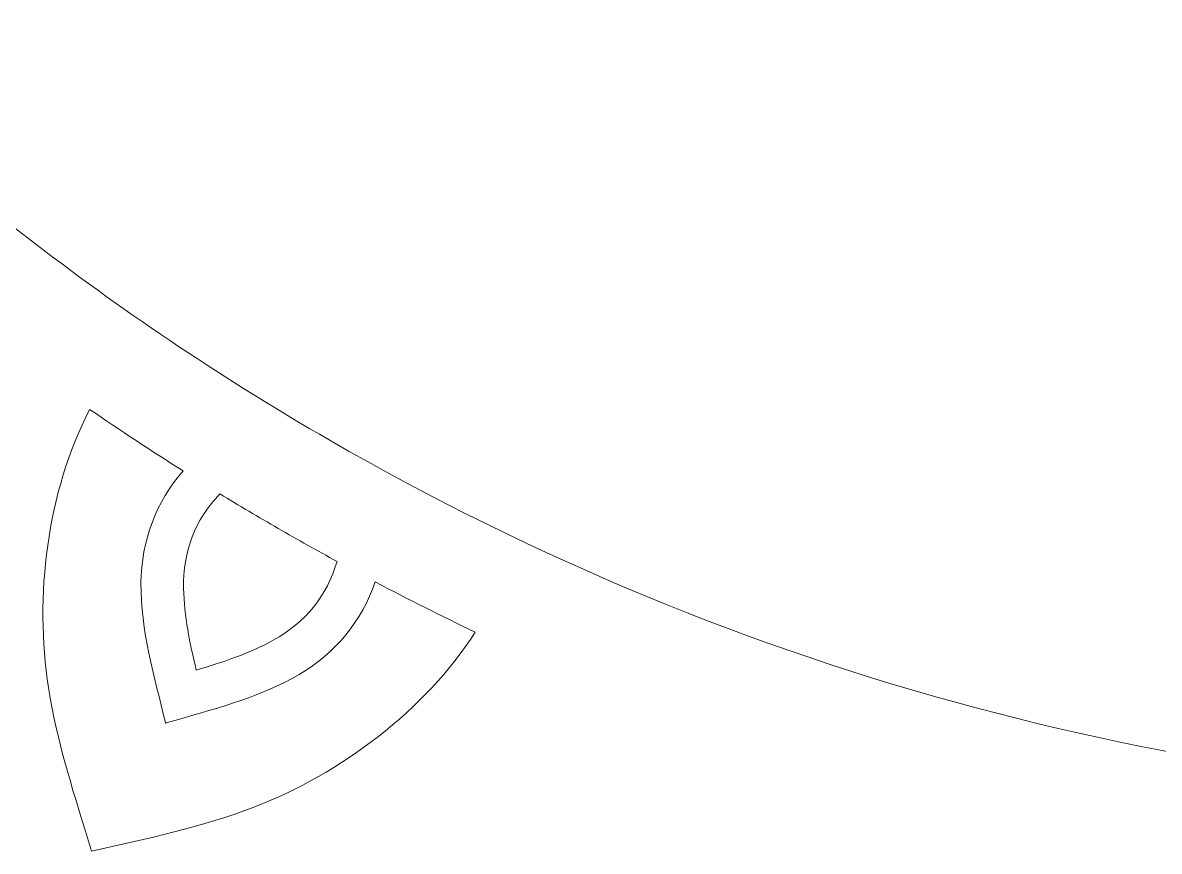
# Model space of a CAD drawing. Extents: x 6 to 194, y -194 to -6.
# Drawn here: x 54.1 to 85.81, y -176.17 to -153.05 of the extents above; entities that cross this region are included whole.
import ezdxf

# ---------------------------------------------------------------- set-up
doc = ezdxf.new("R2010")
doc.units = 0
doc.header["$MEASUREMENT"] = 0
doc.layers.add('Layer 1', color=7, linetype='Continuous', lineweight=0)

# ---------------------------------------------------------------- blocks, each defined once
blk = doc.blocks.new('Block_0')
at = {"layer": 'Layer 1'}
for points, knots in [([(164.691, -137.35), (164.691, -137.35), (164.691, -137.35), (164.691, -137.35), (161.349, -143.139), (157.342, -148.309), (152.825, -152.825), (152.825, -152.825), (152.823, -152.823), (152.823, -152.823), (148.307, -157.34), (143.139, -161.349), (137.35, -164.691), (137.35, -164.691), (137.35, -164.691), (137.35, -164.691), (131.56, -168.034), (125.505, -170.509), (119.336, -172.161), (119.336, -172.161), (119.334, -172.157), (119.334, -172.157), (113.165, -173.812), (106.685, -174.699), (100, -174.699), (93.315, -174.699), (86.835, -173.812), (80.666, -172.157), (80.666, -172.157), (80.665, -172.16), (80.665, -172.16), (74.494, -170.509), (68.439, -168.033), (62.65, -164.691), (62.65, -164.691), (62.65, -164.691), (62.65, -164.691), (56.916, -161.381), (51.728, -157.392), (47.161, -152.839), (47.161, -152.839), (47.176, -152.824), (47.176, -152.824), (42.658, -148.309), (38.651, -143.138), (35.309, -137.35), (35.309, -137.35), (35.309, -137.35), (35.309, -137.35), (31.998, -131.616), (29.5, -125.567), (27.82, -119.34), (27.82, -119.34), (27.843, -119.334), (27.843, -119.334), (26.189, -113.165), (25.301, -106.685), (25.301, -100), (25.301, -93.315), (26.188, -86.835), (27.843, -80.666), (27.843, -80.666), (27.82, -80.66), (27.82, -80.66), (29.5, -74.433), (31.998, -68.384), (35.309, -62.65), (35.309, -62.65), (35.309, -62.65), (35.309, -62.65), (38.619, -56.917), (42.608, -51.728), (47.161, -47.161), (51.728, -42.608), (56.917, -38.619), (62.65, -35.309), (62.65, -35.309), (62.65, -35.309), (62.65, -35.309), (68.385, -31.998), (74.432, -29.495), (80.658, -27.816), (80.658, -27.816), (80.666, -27.843), (80.666, -27.843), (86.835, -26.188), (93.315, -25.301), (100, -25.301), (106.685, -25.301), (113.165, -26.189), (119.334, -27.843), (119.334, -27.843), (119.342, -27.816), (119.342, -27.816), (125.568, -29.495), (131.616, -31.998), (137.35, -35.309), (137.35, -35.309), (137.35, -35.309), (137.35, -35.309), (143.139, -38.651), (148.307, -42.66), (152.822, -47.178), (152.822, -47.178), (152.839, -47.161), (152.839, -47.161), (157.392, -51.728), (161.381, -56.916), (164.691, -62.65), (164.691, -62.65), (164.691, -62.65), (164.691, -62.65), (168.034, -68.439), (170.505, -74.495), (172.157, -80.666), (172.157, -80.666), (172.157, -80.666), (172.157, -80.666), (173.812, -86.835), (174.699, -93.315), (174.699, -100), (174.699, -106.685), (173.812, -113.165), (172.157, -119.334), (172.157, -119.334), (172.157, -119.334), (172.157, -119.334), (170.505, -125.505), (168.034, -131.561), (164.691, -137.35)], [0, 0, 0, 0, 1, 1, 1, 2, 2, 2, 3, 3, 3, 4, 4, 4, 5, 5, 5, 6, 6, 6, 7, 7, 7, 8, 8, 8, 9, 9, 9, 10, 10, 10, 11, 11, 11, 12, 12, 12, 13, 13, 13, 14, 14, 14, 15, 15, 15, 16, 16, 16, 17, 17, 17, 18, 18, 18, 19, 19, 19, 20, 20, 20, 21, 21, 21, 22, 22, 22, 23, 23, 23, 24, 24, 24, 25, 25, 25, 26, 26, 26, 27, 27, 27, 28, 28, 28, 29, 29, 29, 30, 30, 30, 31, 31, 31, 32, 32, 32, 33, 33, 33, 34, 34, 34, 35, 35, 35, 36, 36, 36, 37, 37, 37, 38, 38, 38, 39, 39, 39, 40, 40, 40, 41, 41, 41, 42, 42, 42, 43, 43, 43, 43]), ([(60.578, -174.927), (59.108, -175.493), (57.562, -175.817), (56.025, -176.167), (55.56, -174.661), (55.067, -173.16), (54.822, -171.603), (54.423, -169.069), (54.779, -166.138), (55.97, -163.839), (56.826, -164.428), (57.696, -164.999), (58.579, -165.556), (57.821, -166.423), (57.413, -167.499), (57.402, -168.682), (57.39, -170.003), (57.778, -171.299), (58.083, -172.573), (58.085, -172.58), (58.088, -172.585), (58.089, -172.591), (58.096, -172.59), (58.102, -172.59), (58.108, -172.588), (59.364, -172.215), (60.68, -171.903), (61.819, -171.232), (62.837, -170.632), (63.564, -169.741), (63.937, -168.652), (64.86, -169.139), (65.79, -169.606), (66.727, -170.053), (65.332, -172.233), (62.972, -174.006), (60.578, -174.927)], [0, 0, 0, 0, 1, 1, 1, 2, 2, 2, 3, 3, 3, 4, 4, 4, 5, 5, 5, 6, 6, 6, 7, 7, 7, 8, 8, 8, 9, 9, 9, 10, 10, 10, 11, 11, 11, 12, 12, 12, 12]), ([(61.225, -167.16), (61.771, -167.475), (62.32, -167.78), (62.871, -168.081), (62.59, -169.044), (61.998, -169.778), (61.09, -170.28), (60.417, -170.652), (59.684, -170.894), (58.944, -171.111), (58.762, -170.362), (58.605, -169.606), (58.591, -168.837), (58.571, -167.8), (58.911, -166.921), (59.603, -166.196), (60.139, -166.523), (60.68, -166.844), (61.225, -167.16), (61.225, -167.16), (61.225, -167.16), (61.225, -167.16)], [0, 0, 0, 0, 1, 1, 1, 2, 2, 2, 3, 3, 3, 4, 4, 4, 5, 5, 5, 6, 6, 6, 7, 7, 7, 7])]:
    blk.add_open_spline(points, degree=3, knots=knots, dxfattribs=at)

msp = doc.modelspace()

# ---------------------------------------------------------------- block references
at = {"layer": 'Layer 1'}
msp.add_blockref('Block_0', (0, 0), dxfattribs=at)

doc.saveas('drawing.dxf')
